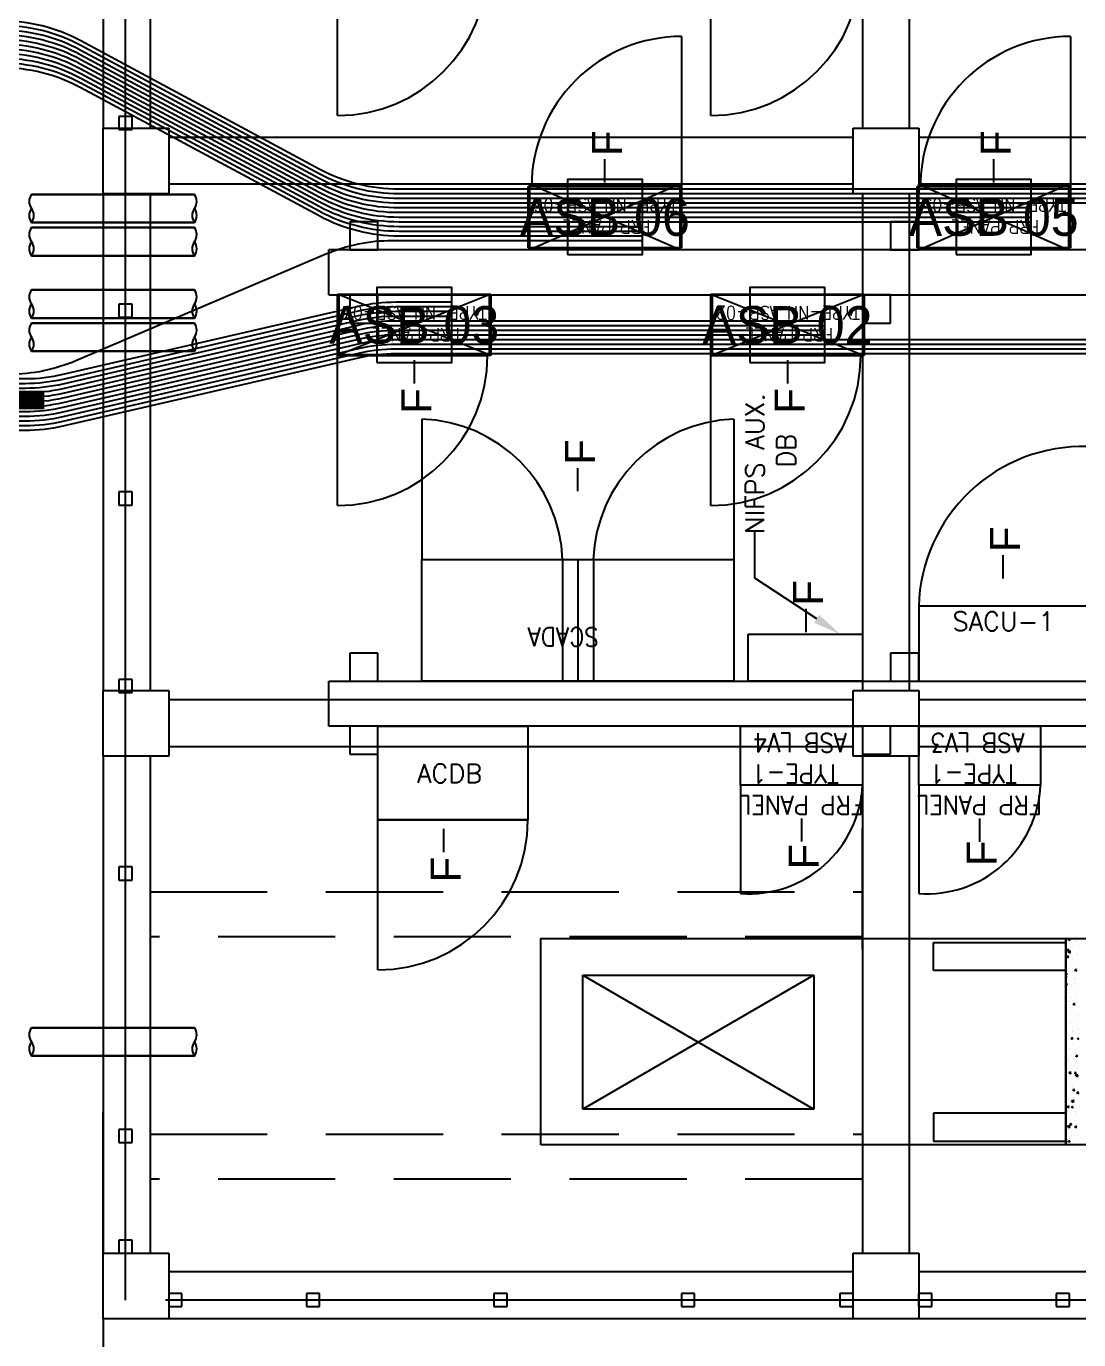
# Model space of a CAD drawing. Header units: metres. Extents: x 529718 to 530598, y 2673304 to 2673482.
# Drawn here: x 530165.17 to 530170.79, y 2673368.14 to 2673375.15 of the extents above; entities that cross this region are included whole.
import ezdxf
from ezdxf.enums import TextEntityAlignment as Align

# ---------------------------------------------------------------- set-up
doc = ezdxf.new("R2010")
doc.units = ezdxf.units.M
for name, pattern in [('DASHED', [0.75, 0.5, -0.25]), ('DASHED2', [0.375, 0.25, -0.125]), ('HIDDEN', [0.375, 0.25, -0.125]), ('PHANTOM', [63.5, 31.75, -6.35, 6.35, -6.35, 6.35, -6.35])]:
    doc.linetypes.add(name, pattern=pattern)
for name, color, linetype in [('1', 5, 'Continuous'), ('Excavation', 7, 'Continuous'), ('IDT', 7, 'Continuous'), ('LT Cable(AG) INV to LT Panel BL-24', 2, 'Continuous')]:
    doc.layers.add(name, color=color, linetype=linetype)
doc.styles.add('Arial', font='arial.ttf')
doc.styles.add('RomanS', font='romans.shx')
doc.styles.get("Standard").update_dxf_attribs({"font": 'Adani Regular.ttf'})
doc.linetypes.add('FOUNDATION LAYOUT$0$FENCELINE1', pattern='A,6.35,-2.54,[133,ltypeshp.shx,S=2.54,R=0,X=-2.54,Y=0],-2.54,25.4', length=36.83)

# ---------------------------------------------------------------- blocks, each defined once
blk = doc.blocks.new('ASB')
at = {"layer": '1', "color": 5}
blk.add_lwpolyline([(-0.2, -0.2), (0.2, -0.2), (0.2, 0.2), (-0.2, 0.2)], close=True, dxfattribs=at)
at = {"layer": '1', "color": 7}
blk.add_attdef('ID', text='', height=0.2, dxfattribs=at).set_placement((0, 0), align=Align.MIDDLE_CENTER)
blk = doc.blocks.new('IDT')
at = {"layer": 'IDT', "color": 8}
for p, q in [((25.902, 18.4101), (29.552, 18.4101)), ((29.552, 18.0601), (29.552, 18.4101)), ((29.552, 18.4101), (29.902, 18.4101)), ((29.902, 18.4101), (29.902, 18.0601)), ((29.902, 18.4101), (33.552, 18.4101)), ((33.552, 18.0601), (33.552, 18.4101)), ((33.552, 18.4101), (33.902, 18.4101)), ((33.902, 18.4101), (33.902, 18.0601)), ((28.7481, 18.3453), (28.7481, 18.2753)), ((28.8181, 18.3453), (28.7481, 18.3453)), ((28.8181, 18.2753), (28.8181, 18.3453)), ((29.4822, 18.3453), (29.4822, 18.2753)), ((29.5522, 18.3453), (29.4822, 18.3453)), ((29.5522, 18.2753), (29.5522, 18.3453)), ((29.902, 18.3453), (29.902, 18.2753)), ((29.972, 18.3453), (29.902, 18.3453)), ((29.972, 18.2753), (29.972, 18.3453)), ((30.7481, 18.3453), (30.7481, 18.2753)), ((30.8181, 18.3453), (30.7481, 18.3453)), ((30.8181, 18.2753), (30.8181, 18.3453)), ((31.7481, 18.3453), (31.7481, 18.2753)), ((31.8181, 18.3453), (31.7481, 18.3453)), ((31.8181, 18.2753), (31.8181, 18.3453)), ((32.7481, 18.3453), (32.7481, 18.2753)), ((32.8181, 18.3453), (32.7481, 18.3453)), ((32.8181, 18.2753), (32.8181, 18.3453)), ((33.482, 18.3453), (33.482, 18.2753)), ((33.552, 18.3453), (33.482, 18.3453)), ((33.552, 18.2753), (33.552, 18.3453)), ((28.7481, 18.2753), (28.8181, 18.2753)), ((29.4822, 18.2753), (29.5522, 18.2753)), ((29.902, 18.2753), (29.972, 18.2753)), ((30.7481, 18.2753), (30.8181, 18.2753)), ((31.7481, 18.2753), (31.8181, 18.2753)), ((32.7481, 18.2753), (32.8181, 18.2753)), ((33.482, 18.2753), (33.552, 18.2753)), ((25.902, 18.1601), (29.552, 18.1601)), ((29.902, 18.1601), (33.552, 18.1601)), ((29.902, 18.0601), (29.552, 18.0601)), ((29.602, 15.4101), (29.602, 18.0601)), ((29.852, 15.4101), (29.852, 18.0601)), ((33.902, 18.0601), (33.552, 18.0601)), ((33.652, 15.4101), (33.652, 18.0601)), ((33.7481, 18.0601), (33.7481, 17.9901)), ((33.8181, 18.0601), (33.7481, 18.0601)), ((33.8181, 17.9901), (33.8181, 18.0601)), ((33.902, 15.4101), (33.902, 18.0601)), ((33.7481, 17.9901), (33.8181, 17.9901)), ((27.267, 17.4829), (28.767, 17.4829)), ((28.767, 17.4829), (28.767, 16.3829)), ((33.7481, 17.4703), (33.7481, 17.4003)), ((33.8181, 17.4703), (33.7481, 17.4703)), ((33.8181, 17.4003), (33.8181, 17.4703)), ((33.7481, 17.4003), (33.8181, 17.4003)), ((30.1117, 16.5771), (30.1117, 17.2916)), ((30.1117, 17.2916), (31.3439, 17.2916)), ((31.3439, 16.5771), (30.1117, 17.2916)), ((30.1117, 16.5771), (31.3439, 17.2916)), ((31.3439, 17.2916), (31.3439, 16.5771)), ((31.3439, 16.5771), (30.1117, 16.5771)), ((29.852, 16.4349), (29.852, 15.7954)), ((28.767, 16.3829), (27.267, 16.3829)), ((33.652, 16.1329), (33.652, 16.1329)), ((33.7481, 16.0703), (33.7481, 16.0003)), ((33.8181, 16.0703), (33.7481, 16.0703)), ((33.8181, 16.0003), (33.8181, 16.0703)), ((33.7481, 16.0003), (33.8181, 16.0003)), ((25.902, 15.3601), (29.552, 15.3601)), ((29.552, 15.0601), (29.552, 15.4101)), ((29.552, 15.4101), (29.902, 15.4101)), ((29.702, 15.3997), (29.702, 15.2497)), ((29.852, 15.3997), (29.702, 15.3997)), ((29.852, 15.2497), (29.852, 15.3997)), ((29.902, 15.4101), (29.902, 15.0601)), ((29.902, 15.3601), (33.552, 15.3601)), ((32.4369, 15.3997), (32.4369, 15.2497)), ((32.5869, 15.3997), (32.4369, 15.3997)), ((32.5869, 15.2497), (32.5869, 15.3997)), ((33.552, 15.0601), (33.552, 15.4101)), ((33.552, 15.4101), (33.902, 15.4101)), ((33.902, 15.4101), (33.902, 15.0601)), ((26.802, 15.2497), (32.6992, 15.2497)), ((29.702, 15.2497), (29.852, 15.2497)), ((32.4369, 15.2497), (32.5869, 15.2497)), ((32.6992, 15.2497), (32.6992, 15.0097)), ((25.902, 15.1101), (29.552, 15.1101)), ((29.902, 15.1101), (33.552, 15.1101)), ((33.7481, 15.0703), (33.7481, 15.0003)), ((33.8181, 15.0703), (33.7481, 15.0703)), ((33.8181, 15.0003), (33.8181, 15.0703)), ((32.6992, 15.0097), (26.802, 15.0097)), ((29.902, 15.0601), (29.552, 15.0601)), ((29.552, 15.0097), (29.552, 14.8597)), ((29.702, 15.0097), (29.552, 15.0097)), ((29.602, 12.4101), (29.602, 15.0601)), ((29.702, 14.8597), (29.702, 15.0097)), ((29.852, 12.4101), (29.852, 15.0601)), ((31.2873, 14.3618), (31.2873, 15.0097)), ((31.3698, 14.3618), (31.3698, 15.0097)), ((31.4523, 14.3618), (31.4523, 15.0097)), ((32.4369, 15.0097), (32.4369, 14.8597)), ((32.5869, 15.0097), (32.4369, 15.0097)), ((32.5869, 14.8597), (32.5869, 15.0097)), ((33.902, 15.0601), (33.552, 15.0601)), ((33.652, 12.4101), (33.652, 15.0601)), ((33.7481, 15.0003), (33.8181, 15.0003)), ((33.902, 12.4101), (33.902, 15.0601)), ((29.552, 14.8597), (29.702, 14.8597)), ((32.4369, 14.8597), (32.5869, 14.8597)), ((33.7481, 14.0703), (33.7481, 14.0003)), ((33.8181, 14.0703), (33.7481, 14.0703)), ((33.8181, 14.0003), (33.8181, 14.0703)), ((33.7481, 14.0003), (33.8181, 14.0003)), ((29.843, 13.2732), (30.661, 13.2732)), ((29.843, 12.9462), (29.843, 13.2732)), ((29.852, 12.9497), (29.852, 13.2697)), ((29.852, 13.2697), (30.652, 13.2697)), ((30.652, 13.2697), (29.852, 12.9497)), ((30.652, 12.9497), (29.852, 13.2697)), ((30.652, 13.2697), (30.652, 12.9497)), ((30.661, 13.2732), (30.661, 12.9462)), ((31.8339, 13.2732), (32.6519, 13.2732)), ((31.8339, 12.9462), (31.8339, 13.2732)), ((31.8429, 12.9497), (31.8429, 13.2697)), ((31.8429, 13.2697), (32.6429, 13.2697)), ((31.8429, 12.9497), (32.6429, 13.2697)), ((31.8429, 13.2697), (32.6429, 12.9497)), ((32.6429, 13.2697), (32.6429, 12.9497)), ((32.6519, 13.2732), (32.6519, 12.9462)), ((29.702, 13.0997), (29.702, 12.9497)), ((29.852, 13.0997), (29.702, 13.0997)), ((29.852, 12.9497), (29.852, 13.0997)), ((32.4369, 13.0997), (32.4369, 12.9497)), ((32.5869, 13.0997), (32.4369, 13.0997)), ((32.5869, 12.9497), (32.5869, 13.0997)), ((33.7481, 13.0685), (33.7481, 12.9985)), ((33.8181, 13.0685), (33.7481, 13.0685)), ((33.8181, 12.9985), (33.8181, 13.0685)), ((33.7481, 12.9985), (33.8181, 12.9985)), ((32.6992, 12.9497), (26.802, 12.9497)), ((29.702, 12.9497), (29.852, 12.9497)), ((30.661, 12.9462), (29.843, 12.9462)), ((30.652, 12.9497), (29.852, 12.9497)), ((32.6519, 12.9462), (31.8339, 12.9462)), ((32.6429, 12.9497), (31.8429, 12.9497)), ((32.4369, 12.9497), (32.5869, 12.9497)), ((32.6993, 12.9497), (32.6993, 12.7097)), ((26.802, 12.7097), (32.6992, 12.7097)), ((28.743, 12.6984), (29.561, 12.6984)), ((28.743, 12.3714), (28.743, 12.6984)), ((28.752, 12.3601), (28.752, 12.7097)), ((28.752, 12.7097), (29.552, 12.7097)), ((29.552, 12.7097), (28.752, 12.3601)), ((29.552, 12.3601), (28.752, 12.7097)), ((29.552, 12.7097), (29.552, 12.3601)), ((29.552, 12.7097), (29.552, 12.5597)), ((29.702, 12.7097), (29.552, 12.7097)), ((29.561, 12.6984), (29.561, 12.3714)), ((29.702, 12.5597), (29.702, 12.7097)), ((30.817, 12.6984), (31.635, 12.6984)), ((30.817, 12.3714), (30.817, 12.6984)), ((30.826, 12.3601), (30.826, 12.7097)), ((30.826, 12.7097), (31.626, 12.7097)), ((30.826, 12.3601), (31.626, 12.7097)), ((30.826, 12.7097), (31.626, 12.3601)), ((31.626, 12.7097), (31.626, 12.3601)), ((31.635, 12.6984), (31.635, 12.3714)), ((32.4369, 12.7097), (32.4369, 12.5597)), ((32.5869, 12.7097), (32.4369, 12.7097)), ((32.5869, 12.5597), (32.5869, 12.7097)), ((29.552, 12.5597), (29.702, 12.5597)), ((32.4369, 12.5597), (32.5869, 12.5597)), ((29.552, 12.0601), (29.552, 12.4101)), ((29.552, 12.4101), (29.902, 12.4101)), ((29.902, 12.4101), (29.902, 12.0601)), ((33.552, 12.0601), (33.552, 12.4101)), ((33.552, 12.4101), (33.902, 12.4101)), ((33.902, 12.4101), (33.902, 12.0601)), ((25.902, 12.3601), (29.552, 12.3601)), ((29.561, 12.3714), (28.743, 12.3714)), ((29.552, 12.3601), (28.752, 12.3601)), ((29.902, 12.3601), (33.552, 12.3601)), ((31.635, 12.3714), (30.817, 12.3714)), ((31.626, 12.3601), (30.826, 12.3601)), ((25.902, 12.1101), (29.552, 12.1101)), ((29.902, 12.0601), (29.552, 12.0601)), ((29.602, 9.4101), (29.602, 12.0601)), ((29.852, 9.4101), (29.852, 12.0601)), ((29.902, 12.1101), (33.552, 12.1101)), ((33.902, 12.0601), (33.552, 12.0601)), ((33.652, 9.4101), (33.652, 12.0601)), ((33.7481, 12.0685), (33.7481, 11.9985)), ((33.8181, 12.0685), (33.7481, 12.0685)), ((33.8181, 11.9985), (33.8181, 12.0685)), ((33.902, 9.4101), (33.902, 12.0601)), ((33.7481, 11.9985), (33.8181, 11.9985))]:
    blk.add_line(p, q, dxfattribs=at)
at = {"layer": 'IDT', "color": 8, "linetype": 'DASHED2', "ltscale": 5}
for p, q in [((32.802, 18.4101), (33.902, 18.4101)), ((33.902, 18.4101), (33.902, 17.3101))]:
    blk.add_line(p, q, dxfattribs=at)
at = {"layer": 'IDT', "color": 8, "linetype": 'PHANTOM', "ltscale": 0.25}
for p, q in [((25.6331, 18.3103), (33.7831, 18.3103)), ((33.7831, 18.3103), (33.7831, 9.1603))]:
    blk.add_line(p, q, dxfattribs=at)
at = {"layer": 'IDT', "color": 8, "linetype": 'HIDDEN', "ltscale": 2.5}
for p, q in [((29.852, 17.6665), (33.652, 17.6665)), ((33.652, 17.4265), (29.852, 17.4265)), ((29.852, 16.3729), (33.652, 16.3729)), ((33.652, 16.1329), (29.852, 16.1329))]:
    blk.add_line(p, q, dxfattribs=at)
at = {"layer": 'IDT', "color": 8, "linetype": 'Continuous'}
for p, q in [((28.7046, 17.467), (28.7046, 17.467)), ((28.7423, 17.4815), (28.7423, 17.4815)), ((28.7461, 17.469), (28.7454, 17.4614)), ((28.7454, 17.4616), (28.7533, 17.463)), ((28.7461, 17.469), (28.7534, 17.4629)), ((28.7465, 17.4497), (28.7465, 17.4497)), ((28.755, 17.4827), (28.755, 17.4827)), ((28.759, 17.4541), (28.759, 17.4541)), ((28.7641, 17.4682), (28.7599, 17.4619)), ((28.7599, 17.4619), (28.767, 17.4595)), ((28.7642, 17.4682), (28.767, 17.4608)), ((28.7017, 17.3992), (28.7017, 17.3992)), ((28.7028, 17.435), (28.7028, 17.435)), ((28.713, 17.3924), (28.7088, 17.3861)), ((28.7088, 17.3861), (28.7164, 17.3835)), ((28.7131, 17.3924), (28.7165, 17.3835)), ((28.7381, 17.3779), (28.7374, 17.3703)), ((28.7374, 17.3705), (28.7454, 17.3719)), ((28.7381, 17.3779), (28.7454, 17.3718)), ((28.7388, 17.4334), (28.7388, 17.4334)), ((28.7454, 17.3815), (28.7575, 17.3829)), ((28.7472, 17.3928), (28.7455, 17.3815)), ((28.7472, 17.3928), (28.7575, 17.3829)), ((28.7521, 17.4149), (28.7521, 17.4149)), ((28.7528, 17.4016), (28.7528, 17.4016)), ((28.7663, 17.3739), (28.7663, 17.3739)), ((28.6989, 17.3314), (28.6989, 17.3314)), ((28.7046, 17.3708), (28.7046, 17.3708)), ((28.7087, 17.3112), (28.7087, 17.3112)), ((28.7133, 17.3548), (28.7133, 17.3548)), ((28.7141, 17.3048), (28.7141, 17.3048)), ((28.7175, 17.323), (28.7175, 17.323)), ((28.7469, 17.3692), (28.7469, 17.3692)), ((28.7492, 17.3471), (28.7492, 17.3471)), ((28.7564, 17.3032), (28.7564, 17.3032)), ((28.7634, 17.3214), (28.7634, 17.3214)), ((28.7634, 17.3061), (28.7634, 17.3061)), ((28.7214, 17.2371), (28.7214, 17.2371)), ((28.7231, 17.2396), (28.7231, 17.2396)), ((28.7238, 17.2749), (28.7238, 17.2749)), ((28.7244, 17.246), (28.7365, 17.2474)), ((28.7262, 17.2573), (28.7245, 17.246)), ((28.7262, 17.2572), (28.7365, 17.2473)), ((28.7294, 17.2794), (28.7374, 17.2808)), ((28.7301, 17.2868), (28.7295, 17.2792)), ((28.7301, 17.2868), (28.7374, 17.2807)), ((28.7464, 17.2793), (28.7464, 17.2793)), ((28.754, 17.2857), (28.7497, 17.2794)), ((28.7497, 17.2794), (28.7574, 17.2768)), ((28.754, 17.2857), (28.7574, 17.2768)), ((28.7606, 17.2383), (28.7606, 17.2383)), ((28.7653, 17.238), (28.7653, 17.238)), ((28.7028, 17.2099), (28.6986, 17.2036)), ((28.6986, 17.2036), (28.7063, 17.201)), ((28.7029, 17.2099), (28.7063, 17.201)), ((28.7222, 17.1957), (28.7215, 17.1881)), ((28.7215, 17.1883), (28.7294, 17.1898)), ((28.7222, 17.1957), (28.7295, 17.1896)), ((28.7312, 17.1754), (28.7312, 17.1754)), ((28.7341, 17.1631), (28.7341, 17.1631)), ((28.7344, 17.1947), (28.7344, 17.1947)), ((28.7386, 17.1629), (28.7386, 17.1629)), ((28.7435, 17.2115), (28.7435, 17.2115)), ((28.7577, 17.1705), (28.7577, 17.1705)), ((28.6984, 17.111), (28.6984, 17.111)), ((28.7052, 17.1217), (28.7034, 17.1104)), ((28.7034, 17.1104), (28.7155, 17.1118)), ((28.7051, 17.1217), (28.7155, 17.1118)), ((28.7062, 17.1326), (28.7062, 17.1326)), ((28.7142, 17.1046), (28.7135, 17.097)), ((28.7135, 17.0972), (28.7215, 17.0987)), ((28.7142, 17.1046), (28.7215, 17.0985)), ((28.7438, 17.1032), (28.7395, 17.0969)), ((28.7395, 17.0969), (28.7472, 17.0943)), ((28.7407, 17.1438), (28.7407, 17.1438)), ((28.7407, 17.1095), (28.7407, 17.1095)), ((28.7439, 17.1032), (28.7473, 17.0943)), ((28.7449, 17.1148), (28.7449, 17.1148)), ((28.7548, 17.1027), (28.7548, 17.1027)), ((28.7054, 17.068), (28.7054, 17.068)), ((28.7074, 17.0458), (28.7074, 17.0458)), ((28.7096, 17.0362), (28.7096, 17.0362)), ((28.7189, 17.0586), (28.7189, 17.0586)), ((28.7378, 17.076), (28.7378, 17.076)), ((28.7468, 17.089), (28.7468, 17.089)), ((28.7497, 17.0443), (28.7497, 17.0443)), ((28.752, 17.0349), (28.752, 17.0349)), ((28.7555, 17.0346), (28.7555, 17.0346)), ((28.7062, 17.0135), (28.7055, 17.006)), ((28.7055, 17.0061), (28.7135, 17.0076)), ((28.7062, 17.0135), (28.7135, 17.0074)), ((28.7155, 16.9817), (28.7155, 16.9817)), ((28.7159, 16.9881), (28.7159, 16.9881)), ((28.7316, 16.9845), (28.7316, 16.9845)), ((28.7349, 17.0082), (28.7349, 17.0082)), ((28.7491, 16.9671), (28.7491, 16.9671)), ((28.7578, 16.9801), (28.7578, 16.9801)), ((28.7595, 17.0149), (28.7595, 17.0149)), ((28.7597, 17.0028), (28.7597, 17.0028)), ((28.766, 16.9547), (28.766, 16.9547)), ((28.6976, 16.915), (28.7055, 16.9165)), ((28.6982, 16.9225), (28.7055, 16.9163)), ((28.725, 16.9157), (28.725, 16.9157)), ((28.7265, 16.9079), (28.7265, 16.9079)), ((28.7336, 16.9207), (28.7294, 16.9144)), ((28.7294, 16.9144), (28.737, 16.9118)), ((28.7321, 16.9404), (28.7321, 16.9404)), ((28.7337, 16.9207), (28.7371, 16.9118)), ((28.7443, 16.9104), (28.7443, 16.9104)), ((28.7463, 16.8993), (28.7463, 16.8993)), ((28.6999, 16.8619), (28.6999, 16.8619)), ((28.7292, 16.8726), (28.7292, 16.8726)), ((28.7306, 16.8761), (28.7306, 16.8761)), ((28.734, 16.8505), (28.734, 16.8505)), ((28.737, 16.828), (28.737, 16.828)), ((28.7434, 16.8316), (28.7434, 16.8316)), ((28.7571, 16.8364), (28.7571, 16.8364)), ((28.6998, 16.7879), (28.6998, 16.7879)), ((28.7016, 16.7494), (28.7016, 16.7494)), ((28.7126, 16.7879), (28.7126, 16.7879)), ((28.7263, 16.8048), (28.7263, 16.8048)), ((28.7405, 16.7638), (28.7405, 16.7638)), ((28.7421, 16.7863), (28.7421, 16.7863)), ((28.7475, 16.7478), (28.7475, 16.7478)), ((28.708, 16.7013), (28.708, 16.7013)), ((28.7094, 16.7219), (28.7094, 16.7219)), ((28.7235, 16.7382), (28.7192, 16.7318)), ((28.7192, 16.7318), (28.7269, 16.7293)), ((28.7235, 16.7381), (28.7269, 16.7292)), ((28.7235, 16.737), (28.7235, 16.737)), ((28.7253, 16.7138), (28.7253, 16.7138)), ((28.7377, 16.696), (28.7377, 16.696)), ((28.7516, 16.7204), (28.7516, 16.7204)), ((28.7517, 16.716), (28.7517, 16.716)), ((28.7183, 16.6567), (28.7183, 16.6567)), ((28.7185, 16.6211), (28.7185, 16.6211)), ((28.7206, 16.6692), (28.7206, 16.6692)), ((28.7348, 16.6282), (28.7348, 16.6282)), ((28.738, 16.6397), (28.738, 16.6397)), ((28.758, 16.6679), (28.758, 16.6679)), ((28.7644, 16.6315), (28.7602, 16.6251)), ((28.7602, 16.6251), (28.767, 16.6228)), ((28.7606, 16.6552), (28.7606, 16.6552)), ((28.7645, 16.6314), (28.767, 16.6248)), ((28.7133, 16.5556), (28.709, 16.5493)), ((28.709, 16.5493), (28.7167, 16.5468)), ((28.7133, 16.5556), (28.7168, 16.5467)), ((28.7149, 16.5336), (28.7149, 16.5336)), ((28.7177, 16.6014), (28.7177, 16.6014)), ((28.7227, 16.5893), (28.7227, 16.5893)), ((28.7264, 16.5926), (28.7264, 16.5926)), ((28.729, 16.5412), (28.729, 16.5412)), ((28.7319, 16.5604), (28.7319, 16.5604)), ((28.7508, 16.5657), (28.7508, 16.5657)), ((28.7619, 16.5757), (28.7612, 16.5681)), ((28.7612, 16.5683), (28.767, 16.5693)), ((28.7619, 16.5757), (28.767, 16.5714)), ((28.764, 16.5851), (28.767, 16.5855)), ((28.7658, 16.5964), (28.7641, 16.5851)), ((28.7658, 16.5964), (28.767, 16.5952)), ((28.7026, 16.4629), (28.7026, 16.4629)), ((28.712, 16.4658), (28.712, 16.4658)), ((28.7291, 16.4926), (28.7291, 16.4926)), ((28.7359, 16.5266), (28.7359, 16.5266)), ((28.7449, 16.4614), (28.7449, 16.4614)), ((28.7532, 16.4772), (28.7612, 16.4786)), ((28.7539, 16.4846), (28.7533, 16.477)), ((28.7539, 16.4846), (28.7612, 16.4785)), ((28.7635, 16.4916), (28.7635, 16.4916)), ((28.7, 16.4145), (28.7, 16.4145)), ((28.7004, 16.4228), (28.7004, 16.4228)), ((28.7091, 16.398), (28.7091, 16.398)), ((28.7107, 16.3988), (28.7107, 16.3988)), ((28.7262, 16.4248), (28.7262, 16.4248)), ((28.7396, 16.461), (28.7396, 16.461)), ((28.743, 16.4496), (28.7551, 16.451)), ((28.7448, 16.4609), (28.7431, 16.4496)), ((28.7438, 16.4292), (28.7438, 16.4292)), ((28.7448, 16.4608), (28.7551, 16.4509)), ((28.746, 16.3935), (28.7453, 16.3859)), ((28.746, 16.3935), (28.7533, 16.3874)), ((28.7543, 16.4489), (28.75, 16.4426)), ((28.75, 16.4426), (28.7577, 16.44)), ((28.753, 16.3973), (28.753, 16.3973)), ((28.7543, 16.4489), (28.7577, 16.44)), ((28.7453, 16.3861), (28.7532, 16.3876)), ((28.7501, 16.3811), (28.7501, 16.3811))]:
    blk.add_line(p, q, dxfattribs=at)
at = {"layer": 'IDT', "color": 7}
for p, q in [((29.4722, 17.4629), (28.767, 17.4629)), ((28.767, 17.4629), (28.767, 17.3133)), ((29.4722, 17.3133), (29.4722, 17.4629)), ((28.767, 17.3133), (29.4722, 17.3133)), ((28.767, 16.4038), (28.767, 16.5533)), ((28.767, 16.5533), (29.4722, 16.5533)), ((29.4722, 16.5533), (29.4722, 16.4038)), ((29.4722, 16.4038), (28.767, 16.4038)), ((32.0863, 15.8484), (32.0863, 15.9209)), ((29.227, 15.7932), (29.227, 15.8658)), ((30.177, 15.7932), (30.177, 15.8657)), ((32.0863, 15.7973), (32.0863, 15.8484)), ((29.227, 15.7421), (29.227, 15.7932)), ((30.177, 15.7421), (30.177, 15.7932)), ((31.6365, 15.7486), (32.4369, 15.7497)), ((31.6365, 15.2497), (31.6365, 15.7486)), ((32.4369, 15.7497), (32.4369, 15.2497)), ((28.902, 15.5637), (29.552, 15.5637)), ((28.902, 15.2497), (28.902, 15.5637)), ((29.552, 15.5637), (29.552, 15.2497)), ((29.852, 15.5637), (30.502, 15.5637)), ((29.852, 15.2497), (29.852, 15.5637)), ((30.502, 15.5637), (30.502, 15.2497)), ((29.552, 15.2497), (28.902, 15.2497)), ((30.502, 15.2497), (29.852, 15.2497)), ((32.4369, 15.2497), (31.6365, 15.2497)), ((29.552, 15.0097), (28.652, 15.0097)), ((29.552, 14.6097), (29.552, 15.0097)), ((29.852, 15.0097), (30.462, 15.0097)), ((29.852, 14.7597), (29.852, 15.0097)), ((30.462, 15.0097), (30.462, 14.7597)), ((30.5375, 15.0097), (32.202, 15.0097)), ((30.5375, 14.3618), (30.5375, 15.0097)), ((32.202, 15.0097), (32.202, 14.3618)), ((30.462, 14.7597), (29.852, 14.7597)), ((30.1529, 14.748), (30.1529, 14.6969)), ((30.1529, 14.6969), (30.1529, 14.6243)), ((28.652, 14.6097), (29.552, 14.6097)), ((29.102, 14.4621), (29.102, 14.4109)), ((29.102, 14.4109), (29.102, 14.3384)), ((32.202, 14.3618), (30.5375, 14.3618)), ((31.3698, 13.9969), (31.3698, 13.9457)), ((31.3698, 13.9457), (31.3698, 13.8732)), ((30.252, 13.3493), (30.252, 13.4218)), ((32.2429, 13.3493), (32.2429, 13.4218)), ((30.252, 13.2982), (30.252, 13.3493)), ((32.2429, 13.2982), (32.2429, 13.3493)), ((29.843, 13.2732), (30.661, 13.2732)), ((29.843, 12.9462), (29.843, 13.2732)), ((30.661, 13.2732), (30.661, 12.9462)), ((31.8339, 13.2732), (32.6519, 13.2732)), ((31.8339, 12.9462), (31.8339, 13.2732)), ((32.6519, 13.2732), (32.6519, 12.9462)), ((30.661, 12.9462), (29.843, 12.9462)), ((32.6519, 12.9462), (31.8339, 12.9462)), ((28.743, 12.6984), (29.561, 12.6984)), ((28.743, 12.3714), (28.743, 12.6984)), ((29.561, 12.6984), (29.561, 12.3714)), ((30.817, 12.6984), (31.635, 12.6984)), ((30.817, 12.3714), (30.817, 12.6984)), ((31.635, 12.6984), (31.635, 12.3714)), ((29.561, 12.3714), (28.743, 12.3714)), ((29.152, 12.3497), (29.152, 12.2985)), ((31.635, 12.3714), (30.817, 12.3714)), ((31.226, 12.3497), (31.226, 12.2985)), ((29.152, 12.2985), (29.152, 12.226)), ((31.226, 12.2985), (31.226, 12.226))]:
    blk.add_line(p, q, dxfattribs=at)
at = {"layer": 'IDT', "color": 124}
for p, q in [((34.2845, 17.0079), (33.4155, 17.0079)), ((33.4155, 17.0079), (34.2845, 17.0079)), ((33.4155, 16.8579), (34.2845, 16.8579)), ((34.2845, 16.8579), (33.4155, 16.8579)), ((34.2845, 13.2505), (33.4155, 13.2505)), ((33.4155, 13.2505), (34.2845, 13.2505)), ((33.4155, 13.1005), (34.2845, 13.1005)), ((34.2845, 13.1005), (33.4155, 13.1005)), ((34.2845, 13.0734), (33.4155, 13.0734)), ((33.4155, 13.0734), (34.2845, 13.0734)), ((33.4155, 12.9234), (34.2845, 12.9234)), ((34.2845, 12.9234), (33.4155, 12.9234)), ((34.2845, 12.7409), (33.4155, 12.7409)), ((33.4155, 12.7409), (34.2845, 12.7409)), ((33.4155, 12.5909), (34.2845, 12.5909)), ((34.2845, 12.5909), (33.4155, 12.5909)), ((34.2845, 12.5638), (33.4155, 12.5638)), ((33.4155, 12.5638), (34.2845, 12.5638)), ((33.4155, 12.4138), (34.2845, 12.4138)), ((34.2845, 12.4138), (33.4155, 12.4138))]:
    blk.add_line(p, q, dxfattribs=at)
at = {"layer": 'IDT', "color": 8, "linetype": 'DASHED', "ltscale": 5}
for p, q in [((32.4365, 16.5497), (32.4365, 15.7497)), ((29.552, 15.5637), (29.552, 16.1417)), ((30.502, 15.5637), (30.502, 16.1417)), ((32.3927, 15.7497), (31.6365, 15.7497)), ((32.4365, 15.7497), (32.3927, 15.7497)), ((28.652, 14.6097), (29.552, 14.6097)), ((30.5375, 13.6118), (30.5375, 14.3618)), ((32.202, 13.6118), (32.202, 14.3618)), ((30.661, 14.0732), (30.661, 13.2732)), ((32.6519, 14.0732), (32.6519, 13.2732)), ((30.5375, 13.6118), (30.5375, 13.6118)), ((32.202, 13.6118), (32.202, 13.6118)), ((30.6172, 13.2732), (29.861, 13.2732)), ((30.661, 13.2732), (30.6172, 13.2732)), ((32.6081, 13.2732), (31.8519, 13.2732)), ((32.6519, 13.2732), (32.6081, 13.2732)), ((28.743, 11.5714), (28.743, 12.3714)), ((28.743, 12.3714), (28.7869, 12.3714)), ((28.7869, 12.3714), (29.543, 12.3714)), ((30.817, 11.5714), (30.817, 12.3714)), ((30.817, 12.3714), (30.8609, 12.3714)), ((30.8609, 12.3714), (31.617, 12.3714)), ((30.661, 11.9932), (30.661, 11.1932)), ((32.6519, 11.9932), (32.6519, 11.1932))]:
    blk.add_line(p, q, dxfattribs=at)
at = {"layer": 'IDT', "color": 8, "linetype": 'ByBlock', "lineweight": -2, "ltscale": 0.1}
for p, q in [((30.096, 14.6774), (30.426, 14.4611)), ((30.426, 14.4611), (30.426, 14.2072))]:
    blk.add_line(p, q, dxfattribs=at)
at = {"layer": 'IDT', "color": 7, "linetype": 'FOUNDATION LAYOUT$0$FENCELINE1', "ltscale": 0.01}
blk.add_lwpolyline([(33.902, 18.4101), (33.9018, 22.4854), (21.4107, 22.4854)], dxfattribs=at)
at = {"layer": 'IDT', "color": 8}
blk.add_lwpolyline([(31.567, 17.4829), (31.567, 16.3829), (28.767, 16.3829), (28.767, 17.4829)], close=True, dxfattribs=at)
at = {"layer": 'IDT', "color": 124}
for centre, start, end in [((33.4653, 16.9704), 143.02764, 216.97236), ((33.3657, 16.9704), 323.02764, 36.97236), ((34.3344, 16.9704), 143.02764, 216.97236), ((34.2347, 16.9704), 323.02764, 36.97236), ((33.4653, 16.8954), 143.02764, 216.97236), ((34.2347, 16.8954), 323.02764, 36.97236), ((33.4653, 13.213), 143.02764, 216.97236), ((33.3657, 13.213), 323.02764, 36.97236), ((34.3344, 13.213), 143.02764, 216.97236), ((34.2347, 13.213), 323.02764, 36.97236), ((33.4653, 13.138), 143.02764, 216.97236), ((34.2347, 13.138), 323.02764, 36.97236), ((33.4653, 13.0359), 143.02764, 216.97236), ((33.3657, 13.0359), 323.02764, 36.97236), ((34.3344, 13.0359), 143.02764, 216.97236), ((34.2347, 13.0359), 323.02764, 36.97236), ((33.4653, 12.9609), 143.02764, 216.97236), ((34.2347, 12.9609), 323.02764, 36.97236), ((33.4653, 12.7034), 143.02764, 216.97236), ((33.3657, 12.7034), 323.02764, 36.97236), ((34.3344, 12.7034), 143.02764, 216.97236), ((34.2347, 12.7034), 323.02764, 36.97236), ((33.4653, 12.6284), 143.02764, 216.97236), ((34.2347, 12.6284), 323.02764, 36.97236), ((33.4653, 12.5263), 143.02764, 216.97236), ((33.3657, 12.5263), 323.02764, 36.97236), ((34.3344, 12.5263), 143.02764, 216.97236), ((34.2347, 12.5263), 323.02764, 36.97236), ((33.4653, 12.4513), 143.02764, 216.97236), ((34.2347, 12.4513), 323.02764, 36.97236)]:
    blk.add_arc(centre, 0.0624, start, end, dxfattribs=at)
at = {"layer": 'IDT', "color": 8, "linetype": 'DASHED', "ltscale": 5}
for centre, radius, start, end in [((32.4365, 15.7497), 0.8, 90, 180), ((29.5075, 15.5373), 0.606, 85.7856, 177.50336), ((30.4575, 15.5373), 0.606, 85.7856, 177.50336), ((28.6771, 14.6339), 0.8753, 268.36148, 358.41918), ((30.512, 14.3876), 0.7761, 271.87815, 358.10123), ((29.6994, 14.7411), 1.4413, 344.74337, 344.78968), ((32.2275, 14.3876), 0.7761, 181.89877, 268.12185), ((30.661, 13.2732), 0.8, 90, 180), ((32.6519, 13.2732), 0.8, 90, 180), ((28.743, 12.3714), 0.8, 270, 0), ((30.817, 12.3714), 0.8, 270, 0), ((30.661, 11.1932), 0.8, 90, 180), ((32.6519, 11.1932), 0.8, 90, 180)]:
    blk.add_arc(centre, radius, start, end, dxfattribs=at)
at = {"layer": 'IDT', "color": 8, "ltscale": 0.1}
blk.add_solid([(30.0823, 14.6565), (29.9705, 14.7597), (30.1097, 14.6983)], dxfattribs=at)
at = {"layer": 'IDT', "color": 7, "style": 'Arial'}
for p in [(31.9951, 16.0827), (29.1358, 15.9961), (30.0858, 16.0139), (30.0617, 14.6072), (29.0108, 14.3212), (31.2786, 13.856), (30.1608, 13.5836), (32.1517, 13.5836), (29.0608, 12.2089), (31.1348, 12.2089)]:
    blk.add_text('F', height=0.16, rotation=270, dxfattribs=at).set_placement(p)
at = {"layer": 'IDT', "color": 7, "style": 'RomanS', "width": 0.9}
for s, height, p in [('FRP PANEL', 0.1, (28.8934, 15.6209)), ('FRP PANEL', 0.1, (29.8434, 15.6209)), ('TYPE-1', 0.1, (29.0282, 15.4542)), ('TYPE-1', 0.1, (29.9782, 15.4542)), ('ASB LV3', 0.1, (28.9864, 15.2876)), ('ASB LV4', 0.1, (29.9342, 15.2876)), ('SCADA', 0.1, (31.2586, 14.724)), ('FRP PANEL', 0.07, (30.0088, 13.1269)), ('FRP PANEL', 0.07, (31.9997, 13.1269)), ('TYPE-NN ASB-02', 0.07, (29.8647, 13.0102)), ('TYPE-NN ASB-03', 0.07, (31.8556, 13.0102)), ('FRP PANEL', 0.07, (28.9088, 12.5521)), ('FRP PANEL', 0.07, (30.9828, 12.5521)), ('TYPE-NN ASB-05', 0.07, (28.7647, 12.4354)), ('TYPE-NN ASB-06', 0.07, (30.8387, 12.4354))]:
    blk.add_text(s, height=height, dxfattribs=at).set_placement(p)
at = {"layer": 'IDT', "color": 7, "ltscale": 0.1, "style": 'RomanS'}
for s, p in [('ACDB', (32.2286, 15.5521)), ('SACU-1', (29.3715, 14.7409))]:
    blk.add_text(s, height=0.1, rotation=180, dxfattribs=at).set_placement(p)
at = {"layer": 'IDT', "color": 8, "style": 'RomanS'}
for s, p in [('NIFPS AUX.', (30.376, 14.2243)), (' DB', (30.2093, 13.9386))]:
    blk.add_text(s, height=0.1, rotation=270, dxfattribs=at).set_placement(p)

msp = doc.modelspace()

# ---------------------------------------------------------------- linework, layer by layer
at = {"layer": 'Excavation', "const_width": 0.1}
msp.add_lwpolyline([(530165.2707, 2673373.1523), (530160.4913, 2673373.1523), (530160.4913, 2673348.3411)], dxfattribs=at)
at = {"layer": 'LT Cable(AG) INV to LT Panel BL-24'}
for points in [[(530172.4763, 2673374.2768), (530167.1634, 2673374.2768, -0.123971), (530166.7372, 2673374.3841), (530165.4663, 2673375.0675, 0.123971), (530165.0401, 2673375.1749), (530157.7711, 2673375.1749, 0.080615), (530157.4865, 2673375.1287), (530143.9739, 2673370.6243, -0.298451), (530143.0201, 2673370.8763), (530142.8093, 2673371.1107), (530142.8093, 2673375.6372, 0.414214), (530141.9093, 2673376.5372), (529920.1896, 2673376.5372, -0.414214), (529919.2896, 2673377.4372), (529919.2896, 2673377.6898)], [(530172.4763, 2673374.2518), (530167.1634, 2673374.2518, -0.123971), (530166.7372, 2673374.3591), (530165.4663, 2673375.0425, 0.123971), (530165.0401, 2673375.1499), (530157.7752, 2673375.1499, 0.080615), (530157.4906, 2673375.1037), (530143.9663, 2673370.5954, -0.298451), (530143.0125, 2673370.8474), (530142.7843, 2673371.1012), (530142.7843, 2673375.6122, 0.414214), (530141.8843, 2673376.5122), (530017.3656, 2673376.5122, -0.414214), (530016.4656, 2673377.4122), (530016.4656, 2673377.6898)], [(530172.4763, 2673374.2268), (530167.1634, 2673374.2268, -0.123971), (530166.7372, 2673374.3341), (530165.4663, 2673375.0175, 0.123971), (530165.0401, 2673375.1249), (530157.7792, 2673375.1249, 0.080615), (530157.4946, 2673375.0787), (530143.9587, 2673370.5665, -0.298451), (530143.0049, 2673370.8185), (530142.9901, 2673370.8349, -0.185179), (530142.7593, 2673371.4367), (530142.7593, 2673375.5872, 0.414214), (530141.8593, 2673376.4872), (530114.5416, 2673376.4872, -0.414214), (530113.6416, 2673377.3872), (530113.6416, 2673377.6898)], [(530172.4763, 2673374.2018), (530167.1634, 2673374.2018, -0.123971), (530166.7372, 2673374.3091), (530165.4663, 2673374.9925, 0.123971), (530165.0401, 2673375.0999), (530157.7833, 2673375.0999, 0.080615), (530157.4987, 2673375.0537), (530143.5213, 2673370.3943, 0.086843), (530143.2482, 2673370.2469), (530143.0266, 2673370.072, 0.229541), (530142.6843, 2673369.3656), (530142.6843, 2673347.3622, -0.414214), (530141.7843, 2673346.4622), (529823.0136, 2673346.4622, -0.414214), (529822.1136, 2673347.3622), (529822.1136, 2673347.6898)], [(530170.5353, 2673374.1768), (530167.1634, 2673374.1768, -0.123971), (530166.7372, 2673374.2841), (530165.4663, 2673374.9675, 0.123971), (530165.0401, 2673375.0749), (530157.7873, 2673375.0749, 0.080615), (530157.5027, 2673375.0287), (530143.5333, 2673370.372, 0.086843), (530143.2603, 2673370.2246), (530143.0516, 2673370.0599, 0.229541), (530142.7093, 2673369.3535), (530142.7093, 2673347.3372, -0.414214), (530141.8093, 2673346.4372), (529920.1896, 2673346.4372, -0.414214), (529919.2896, 2673347.3372), (529919.2896, 2673347.6898)], [(530170.5353, 2673374.1518), (530167.1634, 2673374.1518, -0.123971), (530166.7372, 2673374.2591), (530165.4663, 2673374.9425, 0.123971), (530165.0401, 2673375.0499), (530157.7914, 2673375.0499, 0.080615), (530157.5068, 2673375.0037), (530143.5454, 2673370.3497, 0.086843), (530143.2724, 2673370.2023), (530143.0766, 2673370.0477, 0.229541), (530142.7343, 2673369.3413), (530142.7343, 2673347.3122, -0.414214), (530141.8343, 2673346.4122), (529984.9736, 2673346.4122, -0.414214), (529984.0736, 2673347.3122), (529984.0736, 2673347.6898)], [(530170.5353, 2673374.1018), (530167.1634, 2673374.1018, -0.123971), (530166.7372, 2673374.2091), (530165.4663, 2673374.8925, 0.123971), (530165.0401, 2673374.9999), (530157.7995, 2673374.9999, 0.080615), (530157.5149, 2673374.9537), (530143.5695, 2673370.305, 0.086843), (530143.2965, 2673370.1576), (530143.1266, 2673370.0235, 0.229541), (530142.7843, 2673369.3171), (530142.7843, 2673324.7622, -0.414214), (530141.8843, 2673323.8622), (530049.7576, 2673323.8622, -0.414214), (530048.8576, 2673324.7622), (530048.8576, 2673325.1898)], [(530170.5353, 2673374.1268), (530167.1634, 2673374.1268, -0.123971), (530166.7372, 2673374.2341), (530165.4663, 2673374.9175, 0.123971), (530165.0401, 2673375.0249), (530157.7955, 2673375.0249, 0.080615), (530157.5108, 2673374.9787), (530143.5575, 2673370.3273, 0.086843), (530143.2844, 2673370.1799), (530143.1016, 2673370.0356, 0.229541), (530142.7593, 2673369.3292), (530142.7593, 2673347.2872, -0.414214), (530141.8593, 2673346.3872), (530114.5416, 2673346.3872, -0.414214), (530113.6416, 2673347.2872), (530113.6416, 2673347.6898)], [(530168.4613, 2673374.0768), (530167.1634, 2673374.0768, -0.123971), (530166.7372, 2673374.1841), (530165.4663, 2673374.8675, 0.123971), (530165.0401, 2673374.9749), (530157.8036, 2673374.9749, 0.080615), (530157.519, 2673374.9287), (530143.5816, 2673370.2827, 0.086843), (530143.3085, 2673370.1353), (530143.1516, 2673370.0114, 0.229541), (530142.8093, 2673369.305), (530142.8093, 2673317.2372, -0.414214), (530141.9093, 2673316.3372), (529823.0136, 2673316.3372, -0.414214), (529822.1136, 2673317.2372), (529822.1136, 2673317.6898)], [(530168.4613, 2673374.0518), (530167.1634, 2673374.0518, -0.123971), (530166.7372, 2673374.1591), (530165.4663, 2673374.8425, 0.123971), (530165.0401, 2673374.9499), (530157.8076, 2673374.9499, 0.080615), (530157.523, 2673374.9037), (530143.5936, 2673370.2603, 0.086843), (530143.3206, 2673370.1129), (530143.1766, 2673369.9993, 0.229541), (530142.8343, 2673369.2929), (530142.8343, 2673317.2122, -0.414214), (530141.9343, 2673316.3122), (529920.1896, 2673316.3122, -0.414214), (529919.2896, 2673317.2122), (529919.2896, 2673317.6898)], [(530168.4613, 2673374.0268), (530167.1634, 2673374.0268, -0.123971), (530166.7372, 2673374.1341), (530165.4663, 2673374.8175, 0.123971), (530165.0401, 2673374.9249), (530157.8117, 2673374.9249, 0.080615), (530157.5271, 2673374.8787), (530143.6057, 2673370.238, 0.086843), (530143.3326, 2673370.0906), (530143.2016, 2673369.9872, 0.229541), (530142.8593, 2673369.2808), (530142.8593, 2673317.1872, -0.414214), (530141.9593, 2673316.2872), (529984.9736, 2673316.2872, -0.414214), (529984.0736, 2673317.1872), (529984.0736, 2673317.6898)], [(530168.4613, 2673374.0018), (530167.1256, 2673374.0018, 0.101026), (530166.7729, 2673373.9298), (530165.4397, 2673373.3619, -0.101026), (530165.087, 2673373.2898), (530161.2538, 2673373.2898, 0.414214), (530160.3538, 2673372.3898), (530160.3538, 2673348.3619, 0.013617), (530160.3551, 2673348.3129), (530160.3844, 2673347.7759, -0.013617), (530160.3857, 2673347.7269), (530160.3857, 2673317.4747, -0.414214), (530159.4857, 2673316.5747), (530146.9336, 2673316.5747, -0.414214), (530146.0336, 2673317.4747), (530146.0336, 2673317.6898)]]:
    msp.add_lwpolyline(points, format="xyb", dxfattribs=at)
at = {"layer": 'LT Cable(AG) INV to LT Panel BL-24', "color": 5}
for points in [[(530171.5923, 2673373.4489), (530167.1468, 2673373.4489, 0.05673), (530166.9445, 2673373.4259), (530165.3705, 2673373.0629, -0.05673), (530165.1683, 2673373.0398), (530161.5038, 2673373.0398, 0.414214), (530160.6038, 2673372.1398), (530160.6038, 2673348.3687, 0.013617), (530160.6051, 2673348.3197), (530160.6344, 2673347.7827, -0.013617), (530160.6357, 2673347.7337), (530160.6357, 2673347.4497, 0.414214), (530161.5357, 2673346.5497), (530209.9978, 2673346.5497, 0.414214), (530210.8978, 2673347.4497), (530210.8978, 2673375.6497, -0.414214), (530211.7978, 2673376.5497), (530433.285, 2673376.5497, 0.414214), (530434.185, 2673377.4497), (530434.185, 2673377.6898)], [(530171.5923, 2673373.4239), (530167.1468, 2673373.4239, 0.05673), (530166.9445, 2673373.4009), (530165.3705, 2673373.0379, -0.05673), (530165.1683, 2673373.0148), (530161.5288, 2673373.0148, 0.414214), (530160.6288, 2673372.1148), (530160.6288, 2673348.3694, 0.013617), (530160.6301, 2673348.3204), (530160.6594, 2673347.7834, -0.013617), (530160.6607, 2673347.7344), (530160.6607, 2673347.4747, 0.414214), (530161.5607, 2673346.5747), (530209.9728, 2673346.5747, 0.414214), (530210.8728, 2673347.4747), (530210.8728, 2673375.6747, -0.414214), (530211.7728, 2673376.5747), (530336.109, 2673376.5747, 0.414214), (530337.009, 2673377.4747), (530337.009, 2673377.6898)], [(530171.5923, 2673373.3989), (530167.1468, 2673373.3989, 0.05673), (530166.9445, 2673373.3759), (530165.3705, 2673373.0129, -0.05673), (530165.1683, 2673372.9898), (530161.5538, 2673372.9898, 0.414214), (530160.6538, 2673372.0898), (530160.6538, 2673348.3701, 0.013617), (530160.6551, 2673348.3211), (530160.6844, 2673347.7841, -0.013617), (530160.6857, 2673347.7351), (530160.6857, 2673347.4997, 0.414214), (530161.5857, 2673346.5997), (530209.9478, 2673346.5997, 0.414214), (530210.8478, 2673347.4997), (530210.8478, 2673375.6997, -0.414214), (530211.7478, 2673376.5997), (530238.933, 2673376.5997, 0.414214), (530239.833, 2673377.4997), (530239.833, 2673377.6898)], [(530167.4444, 2673373.6739), (530167.1468, 2673373.6739, 0.05673), (530166.9445, 2673373.6509), (530165.3705, 2673373.2879, -0.05673), (530165.1683, 2673373.2648), (530161.2788, 2673373.2648, 0.414214), (530160.3788, 2673372.3648), (530160.3788, 2673348.3626, 0.013617), (530160.3801, 2673348.3136), (530160.4094, 2673347.7766, -0.013617), (530160.4107, 2673347.7276), (530160.4107, 2673317.2247, 0.414214), (530161.3107, 2673316.3247), (530530.461, 2673316.3247, 0.414214), (530531.361, 2673317.2247), (530531.361, 2673317.6898)], [(530167.4444, 2673373.6489), (530167.1468, 2673373.6489, 0.05673), (530166.9445, 2673373.6259), (530165.3705, 2673373.2629, -0.05673), (530165.1683, 2673373.2398), (530161.3038, 2673373.2398, 0.414214), (530160.4038, 2673372.3398), (530160.4038, 2673348.3633, 0.013617), (530160.4051, 2673348.3143), (530160.4344, 2673347.7773, -0.013617), (530160.4357, 2673347.7283), (530160.4357, 2673317.2497, 0.414214), (530161.3357, 2673316.3497), (530433.285, 2673316.3497, 0.414214), (530434.185, 2673317.2497), (530434.185, 2673317.6898)], [(530167.4444, 2673373.6239), (530167.1468, 2673373.6239, 0.05673), (530166.9445, 2673373.6009), (530165.3705, 2673373.2379, -0.05673), (530165.1683, 2673373.2148), (530161.3288, 2673373.2148, 0.414214), (530160.4288, 2673372.3148), (530160.4288, 2673348.364, 0.013617), (530160.4301, 2673348.315), (530160.4594, 2673347.7779, -0.013617), (530160.4607, 2673347.729), (530160.4607, 2673317.2747, 0.414214), (530161.3607, 2673316.3747), (530336.109, 2673316.3747, 0.414214), (530337.009, 2673317.2747), (530337.009, 2673317.6898)], [(530167.4444, 2673373.5989), (530167.1468, 2673373.5989, 0.05673), (530166.9445, 2673373.5759), (530165.3705, 2673373.2129, -0.05673), (530165.1683, 2673373.1898), (530161.3538, 2673373.1898, 0.414214), (530160.4538, 2673372.2898), (530160.4538, 2673348.3646, 0.013617), (530160.4551, 2673348.3156), (530160.4844, 2673347.7786, -0.013617), (530160.4857, 2673347.7296), (530160.4857, 2673317.2997, 0.414214), (530161.3857, 2673316.3997), (530238.933, 2673316.3997, 0.414214), (530239.833, 2673317.2997), (530239.833, 2673317.6898)], [(530169.4353, 2673373.5739), (530167.1468, 2673373.5739, 0.05673), (530166.9445, 2673373.5509), (530165.3705, 2673373.1879, -0.05673), (530165.1683, 2673373.1648), (530161.3788, 2673373.1648, 0.414214), (530160.4788, 2673372.2648), (530160.4788, 2673348.3653, 0.013617), (530160.4801, 2673348.3163), (530160.5094, 2673347.7793, -0.013617), (530160.5107, 2673347.7303), (530160.5107, 2673339.8247, 0.414214), (530161.4107, 2673338.9247), (530320.5701, 2673338.9247, 0.414214), (530321.4701, 2673339.8247), (530321.4701, 2673345.5247, -0.414214), (530322.3701, 2673346.4247), (530530.461, 2673346.4247, 0.414214), (530531.361, 2673347.3247), (530531.361, 2673347.6898)], [(530169.4353, 2673373.5489), (530167.1468, 2673373.5489, 0.05673), (530166.9445, 2673373.5259), (530165.3705, 2673373.1629, -0.05673), (530165.1683, 2673373.1398), (530161.4038, 2673373.1398, 0.414214), (530160.5038, 2673372.2398), (530160.5038, 2673348.366, 0.013617), (530160.5051, 2673348.317), (530160.5344, 2673347.78, -0.013617), (530160.5357, 2673347.731), (530160.5357, 2673339.8497, 0.414214), (530161.4357, 2673338.9497), (530320.5451, 2673338.9497, 0.414214), (530321.4451, 2673339.8497), (530321.4451, 2673345.5497, -0.414214), (530322.3451, 2673346.4497), (530433.285, 2673346.4497, 0.414214), (530434.185, 2673347.3497), (530434.185, 2673347.6898)], [(530169.4353, 2673373.5239), (530167.1468, 2673373.5239, 0.05673), (530166.9445, 2673373.5009), (530165.3705, 2673373.1379, -0.05673), (530165.1683, 2673373.1148), (530161.4288, 2673373.1148, 0.414214), (530160.5288, 2673372.2148), (530160.5288, 2673348.3667, 0.013617), (530160.5301, 2673348.3177), (530160.5594, 2673347.7807, -0.013617), (530160.5607, 2673347.7317), (530160.5607, 2673339.8747, 0.414214), (530161.4607, 2673338.9747), (530320.5201, 2673338.9747, 0.414214), (530321.4201, 2673339.8747), (530321.4201, 2673345.5747, -0.414214), (530322.3201, 2673346.4747), (530336.109, 2673346.4747, 0.414214), (530337.009, 2673347.3747), (530337.009, 2673347.6898)], [(530169.4353, 2673373.4989), (530167.1468, 2673373.4989, 0.05673), (530166.9445, 2673373.4759), (530165.3705, 2673373.1129, -0.05673), (530165.1683, 2673373.0898), (530161.4538, 2673373.0898, 0.414214), (530160.5538, 2673372.1898), (530160.5538, 2673348.3674, 0.013617), (530160.5551, 2673348.3184), (530160.5844, 2673347.7813, -0.013617), (530160.5857, 2673347.7324), (530160.5857, 2673339.8997, 0.414214), (530161.4857, 2673338.9997), (530174.149, 2673338.9997, 0.414214), (530175.049, 2673339.8997), (530175.049, 2673340.1898)], [(530171.5923, 2673373.4739), (530167.1468, 2673373.4739, 0.05673), (530166.9445, 2673373.4509), (530165.3705, 2673373.0879, -0.05673), (530165.1683, 2673373.0648), (530161.4788, 2673373.0648, 0.414214), (530160.5788, 2673372.1648), (530160.5788, 2673348.368, 0.013617), (530160.5801, 2673348.3191), (530160.6094, 2673347.782, -0.013617), (530160.6107, 2673347.733), (530160.6107, 2673347.4247, 0.414214), (530161.5107, 2673346.5247), (530271.325, 2673346.5247, 0.414214), (530272.225, 2673347.4247), (530272.225, 2673347.6898)]]:
    msp.add_lwpolyline(points, format="xyb", dxfattribs=at)

# ---------------------------------------------------------------- block references
at = {"layer": '1'}
for p, values in [((530168.2613, 2673374.1281), {'ID': 'ASB 06'}), ((530170.3353, 2673374.1281), {'ID': 'ASB 05'}), ((530167.2444, 2673373.5533), {'ID': 'ASB 03'}), ((530169.2353, 2673373.5533), {'ID': 'ASB 02'})]:
    msp.add_blockref('ASB', p, dxfattribs=at).add_auto_attribs(values)
at = {"layer": 'IDT', "color": 8, "rotation": 180}
msp.add_blockref('IDT', (530199.4873, 2673386.663), dxfattribs=at)

doc.saveas('drawing.dxf')
